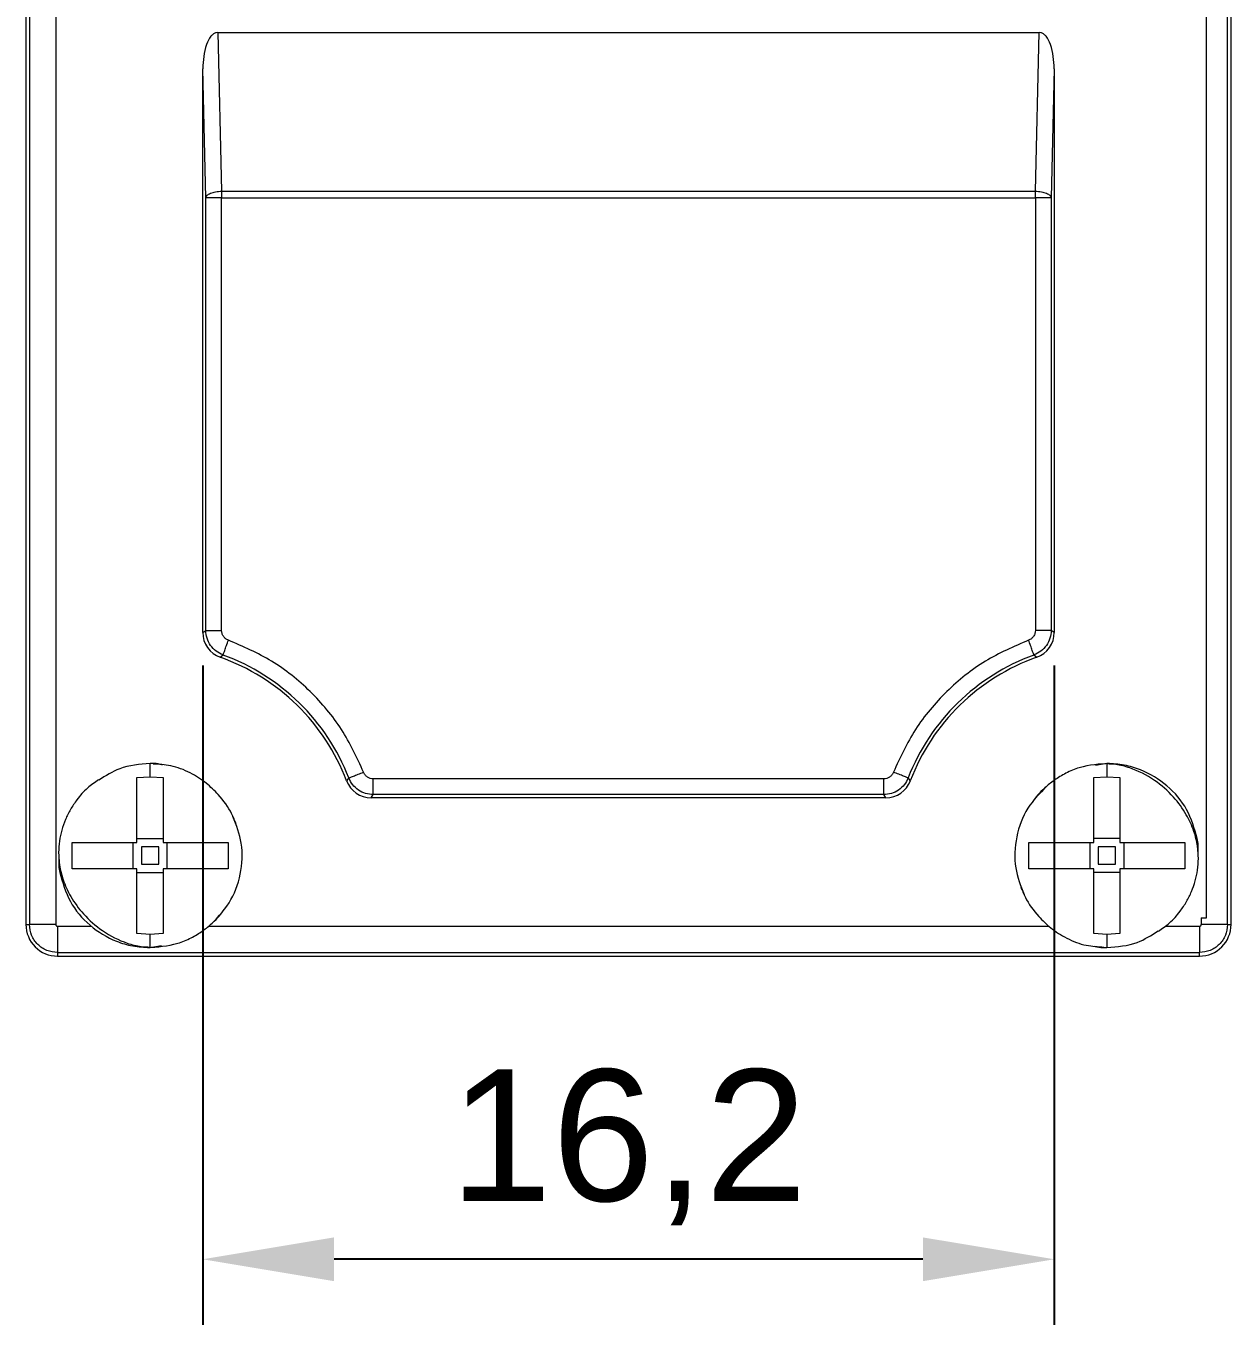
# Model space of a CAD drawing. Header units: millimetres. Extents: x 4 to 96, y 23 to 146.
# Drawn here: x 26.97 to 49.9, y 23.1 to 47.8 of the extents above; entities that cross this region are included whole.
import ezdxf

# ---------------------------------------------------------------- set-up
doc = ezdxf.new("R2010")
doc.units = ezdxf.units.MM
doc.layers.add('标注层', color=150, linetype='Continuous', lineweight=18)
doc.layers.add('标注层 @ 1', color=150, linetype='Continuous', lineweight=18)
doc.styles.get("Standard").update_dxf_attribs({"font": 'arial.ttf'})
doc.dimstyles.new('Annotative', dxfattribs={"dimscale": 0, "dimtxt": 2.5, "dimasz": 2.5, "dimexe": 1.25, "dimexo": 0.625, "dimtad": 1, "dimtxsty": 'Standard', "dimcen": 2.5, "dimadec": 0, "dimazin": 0, "dimtfac": 1, "dimtmove": 0, "dimatfit": 3, "dimfxl": 0, "dimarcsym": 0})

# ---------------------------------------------------------------- blocks, each defined once
blk = doc.blocks.new('*D21')
at = {"layer": 'Defpoints', "color": 0, "transparency": 16777216}
for p in [(30.335, 36.269), (46.535, 36.269), (30.335, 24.349)]:
    blk.add_point(p, dxfattribs=at)
at = {"layer": '标注层', "color": 0, "lineweight": -2, "transparency": 16777216}
for p, q in [((30.335, 35.644), (30.335, 23.099)), ((46.535, 35.644), (46.535, 23.099)), ((44.035, 24.349), (32.835, 24.349))]:
    blk.add_line(p, q, dxfattribs=at)
at = {"layer": '标注层', "color": 0, "transparency": 16777216}
for points in [[(32.835, 24.765), (32.835, 23.932), (30.335, 24.349)], [(44.035, 24.765), (44.035, 23.932), (46.535, 24.349)]]:
    blk.add_solid(points, dxfattribs=at)
at = {"layer": '标注层', "color": 0, "transparency": 16777216, "insert": (38.435, 26.476), "char_height": 2.5, "attachment_point": 5, "rotation": 0}
blk.add_mtext('16,2', dxfattribs=at)

msp = doc.modelspace()

# ---------------------------------------------------------------- linework, layer by layer
at = {"color": 7, "linetype": 'Continuous', "lineweight": 15}
for p, q in [((49.432, 30.841), (49.432, 73.819)), ((26.973, 73.539), (26.973, 30.715)), ((27.04, 73.539), (27.04, 30.715)), ((27.54, 73.539), (27.54, 30.715)), ((49.831, 30.715), (49.831, 73.539)), ((49.898, 30.715), (49.898, 73.539)), ((30.622, 47.68), (30.59, 47.676)), ((30.622, 47.68), (30.694, 44.661)), ((30.622, 47.68), (46.249, 47.68)), ((46.177, 44.661), (46.249, 47.68)), ((46.281, 47.676), (46.249, 47.68)), ((30.394, 44.537), (30.335, 46.99)), ((30.335, 36.269), (30.335, 46.99)), ((46.535, 46.99), (46.477, 44.537)), ((46.535, 46.99), (46.535, 36.269)), ((30.394, 36.31), (30.394, 44.537)), ((30.694, 44.537), (30.394, 44.537)), ((30.694, 44.661), (46.177, 44.661)), ((30.694, 36.31), (30.694, 44.537)), ((30.694, 44.537), (46.177, 44.537)), ((46.177, 44.537), (46.177, 36.31)), ((46.477, 44.537), (46.177, 44.537)), ((46.477, 44.537), (46.477, 36.31)), ((30.335, 36.269), (30.394, 36.31)), ((46.535, 36.269), (46.477, 36.31)), ((30.668, 35.799), (30.723, 35.841)), ((46.148, 35.841), (46.203, 35.799)), ((47.535, 33.777), (47.318, 33.739)), ((29.085, 33.512), (29.336, 33.527)), ((29.336, 33.527), (29.585, 33.512)), ((33.116, 33.503), (33.074, 33.449)), ((43.29, 33.485), (33.581, 33.485)), ((43.797, 33.449), (43.755, 33.503)), ((47.285, 33.512), (47.535, 33.527)), ((47.535, 33.527), (47.785, 33.512)), ((33.541, 33.127), (33.581, 33.186)), ((43.33, 33.127), (33.541, 33.127)), ((43.29, 33.186), (33.581, 33.186)), ((43.33, 33.127), (43.29, 33.186)), ((29.085, 32.277), (29.085, 32.844)), ((27.851, 31.777), (27.851, 32.277)), ((29.014, 31.777), (29.014, 32.277)), ((29.085, 32.349), (29.585, 32.349)), ((29.169, 32.194), (29.169, 31.861)), ((29.502, 32.194), (29.169, 32.194)), ((29.502, 31.861), (29.502, 32.194)), ((29.657, 31.777), (29.657, 32.277)), ((30.82, 32.277), (30.82, 31.777)), ((46.051, 31.777), (46.051, 32.277)), ((47.214, 32.277), (47.214, 31.777)), ((47.785, 32.349), (47.285, 32.349)), ((47.369, 32.194), (47.369, 31.861)), ((47.702, 32.194), (47.369, 32.194)), ((47.702, 31.861), (47.702, 32.194)), ((47.857, 32.277), (47.857, 31.777)), ((49.02, 32.277), (49.02, 31.777)), ((29.085, 31.706), (29.585, 31.706)), ((29.169, 31.861), (29.502, 31.861)), ((47.785, 31.706), (47.285, 31.706)), ((47.369, 31.861), (47.702, 31.861)), ((47.785, 31.777), (47.785, 31.21)), ((26.973, 30.715), (27.04, 30.715)), ((27.573, 30.682), (27.573, 30.182)), ((49.331, 30.841), (49.432, 30.841)), ((49.331, 30.841), (49.331, 30.715)), ((49.831, 30.715), (49.898, 30.715)), ((29.336, 30.527), (29.085, 30.543)), ((29.585, 30.542), (29.336, 30.527)), ((47.535, 30.527), (47.285, 30.542)), ((47.785, 30.543), (47.535, 30.527)), ((27.573, 30.182), (49.298, 30.182)), ((27.573, 30.182), (27.573, 30.115)), ((29.335, 30.277), (29.553, 30.315)), ((49.298, 30.115), (49.298, 30.182)), ((27.573, 30.115), (49.298, 30.115))]:
    msp.add_line(p, q, dxfattribs=at)
at = {"color": 8, "linetype": 'Continuous', "lineweight": 15}
for p, q in [((27.573, 30.682), (28.217, 30.682)), ((30.454, 30.682), (46.416, 30.682)), ((48.654, 30.682), (49.298, 30.682))]:
    msp.add_line(p, q, dxfattribs=at)
at = {"color": 7, "linetype": 'Continuous', "lineweight": 15}
for centre, radius, start, end in [((29.335, 32.027), 4.058, 21.3292, 70.0143), ((47.535, 32.027), 4.058, 109.9857, 158.6708), ((29.335, 32.027), 4, 20.8215, 70.5347), ((47.535, 32.027), 4, 109.4649, 159.1783), ((27.573, 30.715), 0.6, 179.9985, 269.9986), ((49.298, 30.715), 0.6, 269.9985, 359.9986)]:
    msp.add_arc(centre, radius, start, end, dxfattribs=at)
for centre, major_axis, ratio, start_param, end_param in [((30.836, 36.27), (0.41, 0.288), 0.997953, 2.529322, 3.758469), ((46.035, 36.27), (0.41, -0.288), 0.997953, 5.666354, 6.895447), ((33.542, 33.628), (-0.284, -0.413), 0.997986, 5.678197, 6.883716), ((43.329, 33.628), (-0.284, 0.413), 0.997986, 2.541072, 3.746599)]:
    msp.add_ellipse(centre, major_axis=major_axis, ratio=ratio, start_param=start_param, end_param=end_param, dxfattribs=at)
for points, knots in [([(30.59, 47.676), (30.573, 47.669), (30.535, 47.654), (30.465, 47.581), (30.357, 47.365), (30.345, 47.148), (30.335, 46.99)], [0, 0, 0, 0, 0.0715282, 0.1576143, 0.3881604, 1, 1, 1, 1]), ([(46.535, 46.99), (46.526, 47.148), (46.514, 47.365), (46.406, 47.581), (46.336, 47.654), (46.298, 47.669), (46.281, 47.676)], [0, 0, 0, 0, 0.611839, 0.842377, 0.928465, 1, 1, 1, 1]), ([(30.394, 44.537), (30.4, 44.553), (30.412, 44.585), (30.482, 44.625), (30.579, 44.654), (30.655, 44.659), (30.694, 44.661)], [0, 0, 0, 0, 0.25, 0.5, 0.75, 1, 1, 1, 1]), ([(30.694, 44.661), (30.694, 44.641), (30.694, 44.602), (30.694, 44.559), (30.694, 44.537)], [0, 0, 0, 0, 0.500001, 1, 1, 1, 1]), ([(46.177, 44.537), (46.177, 44.559), (46.177, 44.602), (46.177, 44.641), (46.177, 44.661)], [0, 0, 0, 0, 0.499999, 1, 1, 1, 1]), ([(46.177, 44.661), (46.215, 44.659), (46.292, 44.654), (46.389, 44.625), (46.459, 44.585), (46.471, 44.553), (46.477, 44.537)], [0, 0, 0, 0, 0.25, 0.5, 0.749999, 1, 1, 1, 1]), ([(30.394, 36.31), (30.4, 36.31), (30.413, 36.31), (30.483, 36.31), (30.58, 36.31), (30.656, 36.31), (30.694, 36.31)], [0, 0, 0, 0, 0.25, 0.5, 0.750001, 1, 1, 1, 1]), ([(30.723, 35.841), (30.677, 35.863), (30.584, 35.906), (30.479, 36.02), (30.408, 36.157), (30.399, 36.259), (30.394, 36.31)], [0, 0, 0, 0, 0.248881, 0.498501, 0.748868, 1, 1, 1, 1]), ([(30.825, 36.123), (30.806, 36.131), (30.769, 36.148), (30.727, 36.195), (30.699, 36.249), (30.695, 36.29), (30.694, 36.31)], [0, 0, 0, 0, 0.250797, 0.500074, 0.750804, 1, 1, 1, 1]), ([(30.723, 35.841), (30.725, 35.847), (30.729, 35.859), (30.753, 35.925), (30.786, 36.016), (30.812, 36.087), (30.825, 36.123)], [0, 0, 0, 0, 0.249999, 0.499999, 0.75, 1, 1, 1, 1]), ([(33.395, 33.612), (33.267, 33.89), (33.007, 34.452), (32.401, 35.166), (31.673, 35.755), (31.105, 36.001), (30.825, 36.123)], [0, 0, 0, 0, 0.2471585, 0.5, 0.7528415, 1, 1, 1, 1]), ([(46.046, 36.123), (45.765, 36.001), (45.198, 35.755), (44.47, 35.166), (43.863, 34.451), (43.604, 33.89), (43.476, 33.612)], [0, 0, 0, 0, 0.247158, 0.5, 0.752842, 1, 1, 1, 1]), ([(46.177, 36.31), (46.176, 36.29), (46.172, 36.249), (46.143, 36.194), (46.102, 36.148), (46.064, 36.131), (46.046, 36.123)], [0, 0, 0, 0, 0.250794, 0.500077, 0.750805, 1, 1, 1, 1]), ([(46.148, 35.841), (46.146, 35.847), (46.142, 35.859), (46.118, 35.925), (46.085, 36.016), (46.059, 36.087), (46.046, 36.123)], [0, 0, 0, 0, 0.25, 0.500001, 0.75, 1, 1, 1, 1]), ([(46.477, 36.31), (46.472, 36.259), (46.463, 36.157), (46.392, 36.02), (46.287, 35.906), (46.194, 35.863), (46.148, 35.841)], [0, 0, 0, 0, 0.251131, 0.5015, 0.751118, 1, 1, 1, 1]), ([(46.477, 36.31), (46.471, 36.31), (46.458, 36.31), (46.388, 36.31), (46.291, 36.31), (46.215, 36.31), (46.177, 36.31)], [0, 0, 0, 0, 0.25, 0.5, 0.750001, 1, 1, 1, 1]), ([(29.335, 33.777), (29.136, 33.762), (28.784, 33.735), (28.489, 33.543), (28.36, 33.459)], [0, 0, 0, 0, 0.564848, 1, 1, 1, 1]), ([(29.335, 33.527), (29.334, 33.595), (29.332, 33.749), (29.334, 33.767), (29.335, 33.777)], [0, 0, 0, 0, 0.44383, 1, 1, 1, 1]), ([(29.57, 33.749), (29.543, 33.757), (29.467, 33.78), (29.387, 33.779), (29.335, 33.777)], [0, 0, 0, 0, 0.358118, 1, 1, 1, 1]), ([(30.973, 32.626), (30.947, 32.692), (30.875, 32.876), (30.67, 33.156), (30.397, 33.421), (30.09, 33.616), (29.748, 33.749), (29.503, 33.761), (29.39, 33.767)], [0, 0, 0, 0, 0.118724, 0.330795, 0.474964, 0.644854, 0.836101, 1, 1, 1, 1]), ([(33.116, 33.503), (33.122, 33.506), (33.133, 33.51), (33.198, 33.536), (33.289, 33.571), (33.36, 33.599), (33.395, 33.612)], [0, 0, 0, 0, 0.25, 0.500001, 0.750001, 1, 1, 1, 1]), ([(33.581, 33.485), (33.561, 33.487), (33.521, 33.49), (33.467, 33.518), (33.421, 33.558), (33.404, 33.594), (33.395, 33.612)], [0, 0, 0, 0, 0.2507916, 0.5000714, 0.7508026, 1, 1, 1, 1]), ([(43.476, 33.612), (43.467, 33.594), (43.45, 33.558), (43.404, 33.518), (43.35, 33.49), (43.31, 33.487), (43.29, 33.485)], [0, 0, 0, 0, 0.2507943, 0.5000705, 0.7508027, 1, 1, 1, 1]), ([(43.755, 33.503), (43.749, 33.506), (43.738, 33.51), (43.672, 33.536), (43.582, 33.571), (43.511, 33.598), (43.476, 33.612)], [0, 0, 0, 0, 0.25, 0.500001, 0.750001, 1, 1, 1, 1]), ([(47.592, 33.777), (47.396, 33.766), (47.109, 33.749), (46.759, 33.601), (46.538, 33.467), (46.359, 33.32), (46.234, 33.198), (46.18, 33.131), (46.163, 33.11)], [0, 0, 0, 0, 0.35822, 0.523677, 0.676984, 0.815836, 0.941967, 1, 1, 1, 1]), ([(47.535, 33.777), (47.534, 33.773), (47.532, 33.762), (47.534, 33.614), (47.535, 33.527)], [0, 0, 0, 0, 0.414044, 1, 1, 1, 1]), ([(49.256, 32.348), (49.201, 32.538), (49.09, 32.918), (48.698, 33.378), (48.265, 33.639), (47.865, 33.759), (47.647, 33.771), (47.535, 33.777)], [0, 0, 0, 0, 0.243158, 0.486319, 0.729469, 0.862353, 1, 1, 1, 1]), ([(48.515, 30.587), (48.588, 30.637), (48.744, 30.743), (48.917, 30.943), (49.054, 31.147), (49.183, 31.406), (49.261, 31.684), (49.282, 31.977), (49.264, 32.225), (49.194, 32.506), (49.048, 32.826), (48.801, 33.165), (48.435, 33.487), (48.046, 33.68), (47.734, 33.763), (47.591, 33.766), (47.535, 33.768)], [0, 0, 0, 0, 0.058761, 0.125291, 0.174973, 0.221972, 0.318366, 0.368724, 0.424153, 0.491357, 0.570999, 0.663622, 0.769904, 0.890668, 0.957063, 1, 1, 1, 1]), ([(28.356, 33.467), (28.283, 33.417), (28.127, 33.311), (27.954, 33.111), (27.817, 32.908), (27.688, 32.648), (27.61, 32.37), (27.589, 32.077), (27.607, 31.829), (27.677, 31.548), (27.823, 31.228), (28.07, 30.89), (28.436, 30.567), (28.825, 30.374), (29.137, 30.292), (29.28, 30.288), (29.336, 30.287)], [0, 0, 0, 0, 0.058761, 0.125291, 0.174974, 0.221972, 0.318366, 0.368724, 0.424153, 0.491357, 0.570999, 0.663622, 0.769904, 0.890668, 0.957063, 1, 1, 1, 1]), ([(29.085, 32.844), (29.085, 33.009), (29.085, 33.272), (29.085, 33.447), (29.085, 33.512)], [0, 0, 0, 0, 0.626547, 1, 1, 1, 1]), ([(29.585, 33.512), (29.585, 33.394), (29.585, 33.158), (29.585, 32.699), (29.585, 32.393), (29.585, 32.277)], [0, 0, 0, 0, 0.3842453, 0.7685942, 1, 1, 1, 1]), ([(33.581, 33.186), (33.531, 33.19), (33.431, 33.199), (33.295, 33.268), (33.182, 33.369), (33.138, 33.459), (33.116, 33.503)], [0, 0, 0, 0, 0.251121, 0.501486, 0.751107, 1, 1, 1, 1]), ([(33.581, 33.186), (33.581, 33.192), (33.581, 33.204), (33.581, 33.274), (33.581, 33.371), (33.581, 33.447), (33.581, 33.485)], [0, 0, 0, 0, 0.2499996, 0.5000008, 0.7499997, 1, 1, 1, 1]), ([(43.755, 33.503), (43.733, 33.459), (43.689, 33.369), (43.576, 33.268), (43.44, 33.199), (43.34, 33.19), (43.29, 33.186)], [0, 0, 0, 0, 0.248892, 0.498512, 0.748877, 1, 1, 1, 1]), ([(43.29, 33.186), (43.29, 33.192), (43.29, 33.204), (43.29, 33.274), (43.29, 33.371), (43.29, 33.447), (43.29, 33.485)], [0, 0, 0, 0, 0.25, 0.500001, 0.75, 1, 1, 1, 1]), ([(47.285, 32.277), (47.285, 32.468), (47.285, 32.85), (47.285, 33.267), (47.285, 33.445), (47.285, 33.512)], [0, 0, 0, 0, 0.384164, 0.768389, 1, 1, 1, 1]), ([(47.785, 33.512), (47.785, 33.395), (47.785, 33.161), (47.785, 32.704), (47.785, 32.395), (47.785, 32.277)], [0, 0, 0, 0, 0.381319, 0.762642, 1, 1, 1, 1]), ([(46.387, 33.338), (46.259, 33.209), (45.993, 32.938), (45.793, 32.387), (45.758, 31.804), (45.895, 31.452), (45.96, 31.286)], [0, 0, 0, 0, 0.24059, 0.501403, 0.763405, 1, 1, 1, 1]), ([(30.454, 30.682), (30.593, 30.822), (30.871, 31.103), (31.078, 31.667), (31.113, 32.25), (30.976, 32.602), (30.911, 32.769)], [0, 0, 0, 0, 0.255642, 0.511286, 0.768094, 1, 1, 1, 1]), ([(27.851, 32.277), (27.968, 32.277), (28.202, 32.277), (28.659, 32.277), (28.967, 32.277), (29.085, 32.277)], [0, 0, 0, 0, 0.3812667, 0.762528, 1, 1, 1, 1]), ([(29.585, 32.277), (29.776, 32.277), (30.158, 32.277), (30.575, 32.277), (30.753, 32.277), (30.82, 32.277)], [0, 0, 0, 0, 0.383838, 0.767814, 1, 1, 1, 1]), ([(46.051, 32.277), (46.165, 32.277), (46.391, 32.277), (46.845, 32.277), (47.157, 32.277), (47.285, 32.277)], [0, 0, 0, 0, 0.3719382, 0.7431343, 1, 1, 1, 1]), ([(47.785, 32.277), (47.975, 32.277), (48.354, 32.277), (48.772, 32.277), (48.951, 32.277), (49.02, 32.277)], [0, 0, 0, 0, 0.38127, 0.762541, 1, 1, 1, 1]), ([(49.267, 32.101), (49.271, 32.144), (49.28, 32.227), (49.264, 32.309), (49.256, 32.348)], [0, 0, 0, 0, 0.518846, 1, 1, 1, 1]), ([(27.604, 31.954), (27.599, 31.911), (27.591, 31.828), (27.607, 31.746), (27.615, 31.706)], [0, 0, 0, 0, 0.518838, 1, 1, 1, 1]), ([(27.615, 31.706), (27.67, 31.517), (27.78, 31.137), (28.173, 30.677), (28.606, 30.415), (29.006, 30.295), (29.224, 30.283), (29.335, 30.277)], [0, 0, 0, 0, 0.243158, 0.486319, 0.72947, 0.862353, 1, 1, 1, 1]), ([(29.085, 31.777), (28.896, 31.777), (28.517, 31.777), (28.099, 31.777), (27.92, 31.777), (27.851, 31.777)], [0, 0, 0, 0, 0.38127, 0.762541, 1, 1, 1, 1]), ([(29.085, 30.543), (29.085, 30.659), (29.085, 30.893), (29.085, 31.351), (29.085, 31.659), (29.085, 31.777)], [0, 0, 0, 0, 0.381319, 0.762641, 1, 1, 1, 1]), ([(29.585, 31.777), (29.585, 31.586), (29.585, 31.204), (29.585, 30.787), (29.585, 30.609), (29.585, 30.542)], [0, 0, 0, 0, 0.384164, 0.768389, 1, 1, 1, 1]), ([(30.82, 31.777), (30.706, 31.777), (30.48, 31.777), (30.026, 31.777), (29.713, 31.777), (29.586, 31.777)], [0, 0, 0, 0, 0.3719382, 0.7431343, 1, 1, 1, 1]), ([(47.285, 31.777), (47.095, 31.777), (46.713, 31.777), (46.296, 31.777), (46.118, 31.777), (46.051, 31.777)], [0, 0, 0, 0, 0.383838, 0.767814, 1, 1, 1, 1]), ([(47.285, 30.542), (47.285, 30.66), (47.285, 30.896), (47.285, 31.355), (47.285, 31.662), (47.285, 31.777)], [0, 0, 0, 0, 0.384245, 0.768595, 1, 1, 1, 1]), ([(49.02, 31.777), (48.903, 31.777), (48.669, 31.777), (48.212, 31.777), (47.904, 31.777), (47.785, 31.777)], [0, 0, 0, 0, 0.3812667, 0.762528, 1, 1, 1, 1]), ([(45.898, 31.428), (45.924, 31.362), (45.996, 31.179), (46.201, 30.899), (46.474, 30.633), (46.781, 30.438), (47.123, 30.305), (47.368, 30.293), (47.481, 30.287)], [0, 0, 0, 0, 0.118723, 0.330795, 0.474963, 0.644854, 0.836101, 1, 1, 1, 1]), ([(47.785, 31.21), (47.785, 31.045), (47.785, 30.782), (47.785, 30.608), (47.785, 30.543)], [0, 0, 0, 0, 0.6265461, 1, 1, 1, 1]), ([(29.279, 30.277), (29.475, 30.289), (29.762, 30.306), (30.112, 30.454), (30.333, 30.587), (30.512, 30.735), (30.637, 30.857), (30.691, 30.924), (30.708, 30.945)], [0, 0, 0, 0, 0.35822, 0.523677, 0.676984, 0.815835, 0.941966, 1, 1, 1, 1]), ([(27.54, 30.715), (27.475, 30.715), (27.345, 30.715), (27.181, 30.715), (27.065, 30.715), (27.048, 30.715), (27.04, 30.715)], [0, 0, 0, 0, 0.250001, 0.5, 0.75, 1, 1, 1, 1]), ([(27.573, 30.182), (27.503, 30.19), (27.364, 30.206), (27.187, 30.329), (27.064, 30.505), (27.048, 30.645), (27.04, 30.715)], [0, 0, 0, 0, 0.249999, 0.499998, 0.75, 1, 1, 1, 1]), ([(27.54, 30.715), (27.54, 30.711), (27.541, 30.702), (27.548, 30.693), (27.555, 30.687), (27.562, 30.683), (27.569, 30.682), (27.573, 30.682)], [0, 0, 0, 0, 0.2516176, 0.4987622, 0.623089, 0.744881, 1, 1, 1, 1]), ([(49.298, 30.682), (49.302, 30.682), (49.311, 30.683), (49.32, 30.69), (49.326, 30.696), (49.33, 30.704), (49.331, 30.711), (49.331, 30.715)], [0, 0, 0, 0, 0.251647, 0.498771, 0.623082, 0.744887, 1, 1, 1, 1]), ([(49.831, 30.715), (49.823, 30.645), (49.807, 30.505), (49.684, 30.329), (49.507, 30.206), (49.367, 30.19), (49.298, 30.182)], [0, 0, 0, 0, 0.25, 0.5, 0.75, 1, 1, 1, 1]), ([(49.298, 30.682), (49.298, 30.617), (49.298, 30.487), (49.298, 30.323), (49.298, 30.207), (49.298, 30.19), (49.298, 30.182)], [0, 0, 0, 0, 0.250001, 0.5, 0.75, 1, 1, 1, 1]), ([(49.831, 30.715), (49.823, 30.715), (49.806, 30.715), (49.69, 30.715), (49.525, 30.715), (49.396, 30.715), (49.331, 30.715)], [0, 0, 0, 0, 0.25, 0.5, 0.749999, 1, 1, 1, 1]), ([(29.335, 30.277), (29.337, 30.282), (29.339, 30.292), (29.337, 30.44), (29.335, 30.527)], [0, 0, 0, 0, 0.414044, 1, 1, 1, 1]), ([(47.535, 30.277), (47.735, 30.293), (48.087, 30.32), (48.382, 30.512), (48.511, 30.595)], [0, 0, 0, 0, 0.564848, 1, 1, 1, 1]), ([(47.535, 30.527), (47.537, 30.459), (47.539, 30.305), (47.537, 30.287), (47.535, 30.277)], [0, 0, 0, 0, 0.44383, 1, 1, 1, 1]), ([(47.301, 30.305), (47.328, 30.297), (47.404, 30.274), (47.484, 30.276), (47.535, 30.277)], [0, 0, 0, 0, 0.35812, 1, 1, 1, 1])]:
    msp.add_open_spline(points, degree=3, knots=knots, dxfattribs=at)

# ---------------------------------------------------------------- dimensions: what is measured, and where the dimension line sits
at = {"layer": '标注层 @ 1'}
dim = msp.add_aligned_dim(p1=(46.535, 36.269), p2=(30.335, 36.269), distance=11.921, dimstyle='Annotative', override={"dimscale": 1, "dimtix": 0, "dimtofl": 1, "dimtmove": 0, "dimatfit": 3}, dxfattribs=at)
dim.commit()
dim.dimension.update_dxf_attribs({"geometry": '*D21', "text_midpoint": (38.435, 26.476)})

doc.saveas('drawing.dxf')
